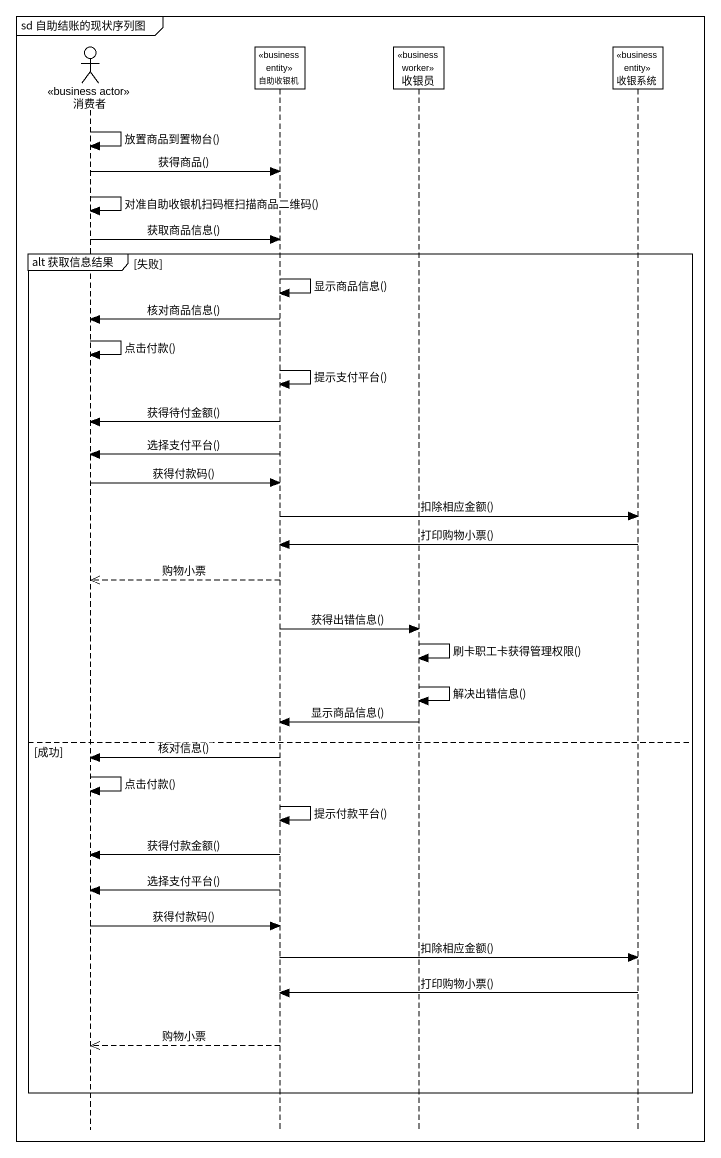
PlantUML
@startuml
mainframe sd 自助结账的现状序列图
hide footbox
actor 消费者 <<business actor>>
participant 自助收银机 <<business entity>>
participant 收银员 <<business worker>>
participant 收银系统 <<business entity>>

消费者 -> 消费者 : 放置商品到置物台()
消费者 -> 自助收银机 : 获得商品()
消费者 -> 消费者 : 对准自助收银机扫码框扫描商品二维码()
消费者 -> 自助收银机 : 获取商品信息()
group alt 获取信息结果 [失败]
  自助收银机 -> 自助收银机 : 显示商品信息()
  自助收银机 -> 消费者 : 核对商品信息()
  消费者 -> 消费者 : 点击付款()
  自助收银机 -> 自助收银机 : 提示支付平台()
  自助收银机 -> 消费者 : 获得待付金额()
  自助收银机 -> 消费者 : 选择支付平台()
  消费者 -> 自助收银机 : 获得付款码()
  自助收银机 -> 收银系统 : 扣除相应金额()
  收银系统 -> 自助收银机 : 打印购物小票()
  自助收银机 -->> 消费者 : 购物小票
  自助收银机 -> 收银员 : 获得出错信息()
  收银员 -> 收银员 : 刷卡职工卡获得管理权限()
  收银员 -> 收银员 : 解决出错信息()
  收银员 -> 自助收银机 : 显示商品信息()
else 成功
  自助收银机 -> 消费者 : 核对信息()
  消费者 -> 消费者 : 点击付款()
  自助收银机 -> 自助收银机 : 提示付款平台()
  自助收银机 -> 消费者 : 获得付款金额()
  自助收银机 -> 消费者 : 选择支付平台()
  消费者 -> 自助收银机 : 获得付款码()
  自助收银机 -> 收银系统 : 扣除相应金额()
  收银系统 -> 自助收银机 : 打印购物小票()
  自助收银机 -->> 消费者 : 购物小票
end
@enduml
